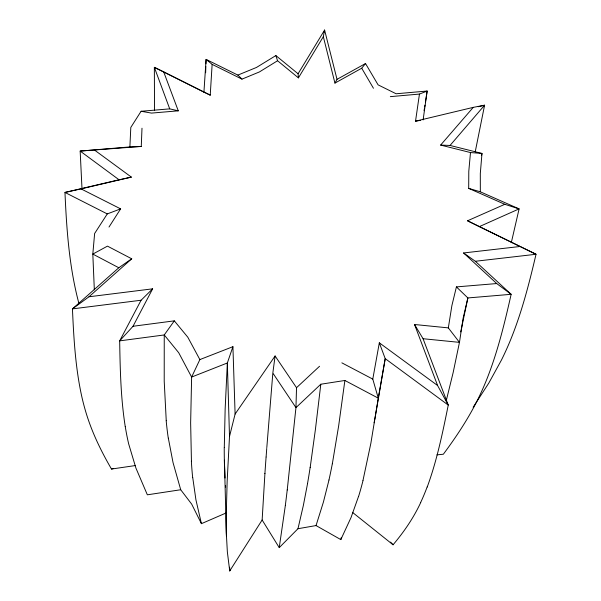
<?xml version="1.0" encoding="UTF-8"?>
<svg xmlns="http://www.w3.org/2000/svg" width="601" height="601" viewBox="0 0 601 601"><rect width="100%" height="100%" fill="white"/><g stroke="black" fill="none" stroke-linecap="round" stroke-linejoin="round"><path stroke-width="0.9" d="M224.293 447.429L225.157 408.838L227.351 362.981L232.918 346.687L199.863 359.586L191.621 377.06L190.645 422.841L191.434 461.095M511.293 242.699L519.099 208.893L504.802 204.302L468.697 188.376L468.788 171.33L470.485 152.556L440.631 145.074L473.25 107.369L484.594 105.205L475.211 151.88M205.647 72.744L205.85 66.456M264.928 473.423L262.141 519.993L229.725 570.95L227.358 551.966L226.299 532.794A1174.091 72.165 -78.9 0 1 226.156 517.859L227.148 481.476L229.499 436.499L235.104 414.059L275.093 355.98L296.526 387.705L295.955 407.628L287.233 489.995M205.94 63.804L206.09 59.394L237.868 75.095L241.978 79.129L259.422 71.932L277.564 60.746L298.419 77.867L323.33 36.676L324.6 30.05L337.011 79.34L334.937 83.096L323.33 36.676M82.014 189.202L80.166 151.069L141.265 146.449L141.994 128.216M94.868 150.325L131.371 177.107L119.058 179.782L80.166 151.069L129.884 146.922L130.808 127.427L141.092 111.275L169.715 108.864L178.272 110.832L163.675 71.85L154.352 67.327L154.525 110.539M210.23 95.131L212.138 64.367L206.09 59.394L203.927 92.133L210.23 95.131L163.675 71.85M266.108 456.933L266.746 448.429M266.806 447.632L272.764 373.935M324.427 31.8L324.6 30.05L298.073 73.765L298.419 77.867M362.951 480.612L370.862 443.29L378.284 398.162L344.884 380.471L320.814 384.227L315.39 429.632L310.184 467.458M285.325 505.629L279.232 547.631L262.141 519.993M275.093 355.98L272.831 373.063L295.955 407.628L320.814 384.227M344.884 380.471L338.656 425.876L332.345 463.769M423.112 119.922L427.153 91.036L396.112 93.771L378.082 84.846L365.521 63.533L337.011 79.34M420.58 120.343L415.531 121.177L419.453 94.072L427.153 91.036L425.388 102.395M446.22 400.799L453.154 372.56L459.464 342.36L448.331 327.883L451.877 305.646L456.414 286.902L496.719 283.559L511.143 294.31C504.607 323.308 497.568 352.366 486.502 380.02A2525.019 734.595 48.5 0 1 478.464 398.125C468.78 418.011 456.497 436.499 443.343 454.228L436.927 454.867M424.066 110.704L424.359 108.856M424.652 107.008L424.945 105.167M307.539 483.647L303.347 505.486L297.976 528.715L279.232 547.631M297.976 528.715L316.043 525.567L340.82 539.608L341.15 537.782M379.321 342.818L385.211 358.639L378.284 398.162L372.785 379.111L379.321 342.818L437.596 385.519L448.256 405.089C442.652 432.705 436.965 460.471 427.236 486.983M481.641 155.193L481.979 153.443L450.036 145.45L440.631 145.074M374.1 422.773L374.438 421.136M374.769 419.49L385.211 358.639L448.256 405.089L423.066 338.724L414.54 324.502L448.331 327.883M460.727 331.917L467.871 297.946L456.414 286.902M328.98 480.034L323.421 502.045L316.043 525.567M358.542 496.426L351.037 517.521L340.82 539.608M230.273 569.267L229.725 570.95L229.62 567.216M420.692 502.586C413.556 517.889 403.962 531.93 393.062 544.791L352.426 512.322M125.241 426.59C120.771 398.253 120.147 369.487 119.674 340.865L133.024 326.268L152.631 288.833L88.986 296.774L72.443 308.884C73.743 338.04 75.395 367.376 81.653 395.969A1605.94 475.977 -48 0 0 86.454 414.074C92.411 433.374 101.359 451.614 111.486 469.043L135.413 465.55M152.631 288.833L141.092 300.237L119.674 340.865L164.246 334.952L174.313 320.851L187.82 337.229L199.863 359.586M108.999 227.043L120.628 208.87L81.045 188.887L64.968 192.44C66.606 229.762 69.258 267.385 78.956 303.61M120.628 208.87L107.271 213.918L94.627 233.496L92.817 254.088L94.334 289.847M473.137 407.245L488.846 383.002L501.482 359.991A2787.077 888.586 37.4 0 0 510.076 341.083C521.615 313.098 529.15 283.672 536.032 254.261L467.533 220.785L504.802 204.302M334.937 83.096L361.712 68.221L365.521 63.533M450.036 145.45L484.594 105.205L478.261 106.723M296.526 387.705L319.552 366.264M88.986 296.774L131.724 258.798L107.466 246.132L92.817 254.088L118.795 267.753L131.724 258.798M118.795 267.753L72.443 308.884L141.092 300.237M298.073 73.765L275.859 55.57L256.492 67.447L237.868 75.095M467.533 220.785L479.328 226.63L519.099 208.893L480.334 191.809L468.697 188.376M168.333 438.167L173.028 462.56L180.713 489.747L191.666 504.104L201.418 523.674L226.382 512.856M111.486 469.043L113.183 468.57M415.531 121.177L473.25 107.369M119.058 179.782L64.968 192.44L107.271 213.918M81.045 188.887L131.371 177.107M180.713 489.747L147.35 494.818L135.916 468.066L128.682 443.936A1682.875 377.939 -57.9 0 1 125.263 426.56M133.024 326.268L174.313 320.851M520.241 246.47L463.574 252.961L475.323 261.277L536.032 254.261L479.328 226.63M390.327 96.641L419.453 94.072M178.272 110.832L151.512 113.093L141.092 111.275M129.884 146.922L141.265 146.449M470.485 152.556L481.979 153.443L480.304 173.539L480.334 191.809M423.066 338.724L459.464 342.36L463.123 318.237L467.871 297.946L511.143 294.31L475.323 261.277M212.138 64.367L241.978 79.129M203.927 92.133L154.352 67.327L169.715 108.864M341.864 362.846L372.785 379.111M463.574 252.961L496.719 283.559M390.515 542.079L393.062 544.791M361.712 68.221L373.446 88.264M414.54 324.502L437.596 385.519M275.859 55.57L277.564 60.746M201.418 523.674L195.926 499.814L192.726 477.532M166.244 420.715L164.216 381.229L164.246 334.952L178.722 352.742L191.621 377.06L227.351 362.981L229.499 436.499M225.533 485.623L225.638 487.148M225.059 478.028L224.496 464.182M232.918 346.687L235.104 414.059M224.406 460.186L226.404 536.175M168.288 438.242A2364.995 377.548 -63.2 0 1 166.192 420.805M287.233 489.868A1519.824 33.078 -87.2 0 1 285.332 505.516M310.176 467.285A1933.334 100.532 88.9 0 1 307.539 483.497M192.673 477.667A1668.075 203.033 -71.1 0 1 191.373 461.252M224.443 464.37A2211.334 163.93 -75.5 0 1 224.233 447.647M264.906 473.573A2161.992 28.179 -83.2 0 1 266.085 457.113M427.183 486.855A1302.082 291.801 71.1 0 1 420.655 502.489M362.974 480.71A1583.958 207.42 80.5 0 1 358.564 496.509M332.338 463.687A1996.026 166.545 85 0 1 328.972 479.959"/></g></svg>
